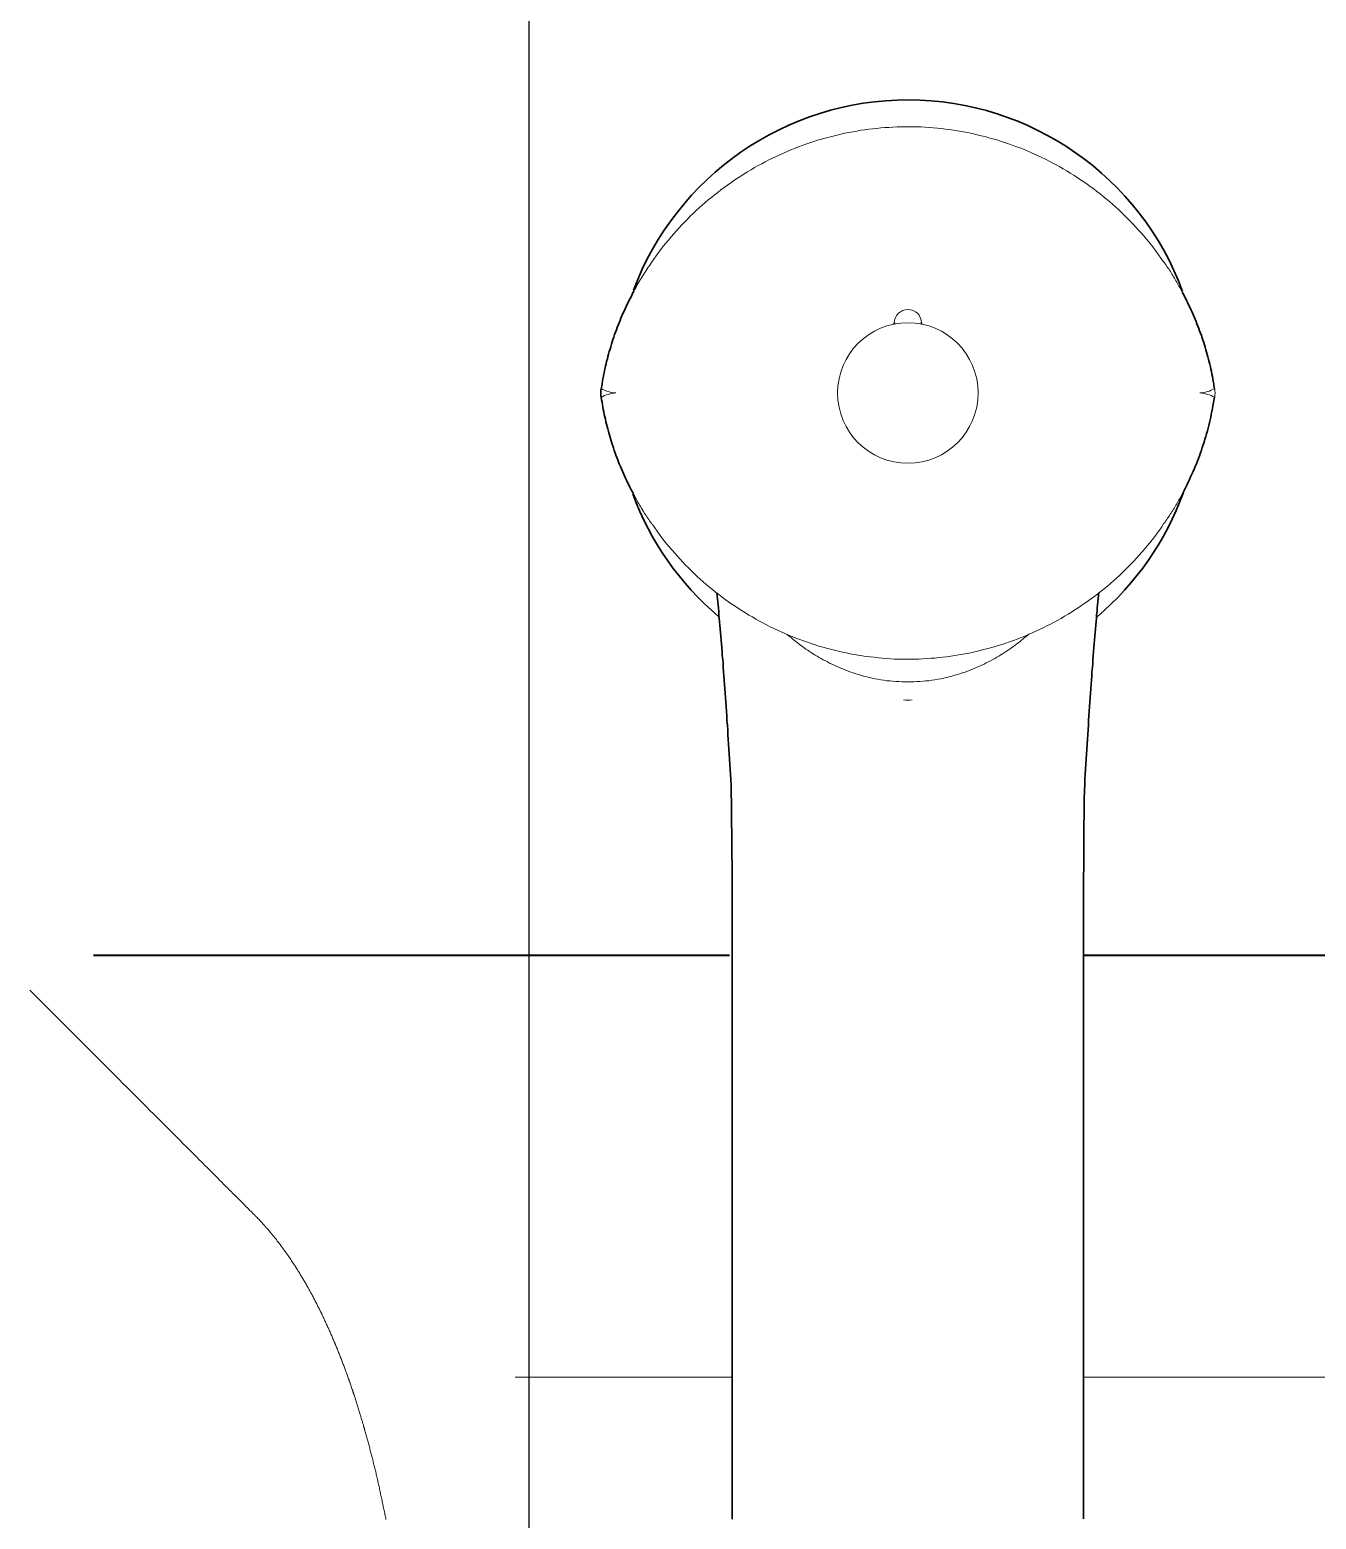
# Model space of a CAD drawing. Header units: millimetres. Extents: x 17 to 218440, y 21 to 53693.
# Drawn here: x 35585.2 to 35676.6, y 21228.5 to 21334.4 of the extents above; entities that cross this region are included whole.
import ezdxf

# ---------------------------------------------------------------- set-up
doc = ezdxf.new("R2010")
doc.units = ezdxf.units.MM
doc.header["$MEASUREMENT"] = 0
for name, color, linetype, lineweight in [('BODY', 7, 'Continuous', 40), ('BODY2', 7, 'Continuous', 15), ('FITTING', 7, 'Continuous', 13), ('FITTING2', 7, 'Continuous', 30)]:
    doc.layers.add(name, color=color, linetype=linetype, lineweight=lineweight)

# ---------------------------------------------------------------- blocks, each defined once
blk = doc.blocks.new('A$Cbe85e2cb')
at = {"layer": 'BODY'}
for points in [[(0.41, 0.2466), (0.41, 0.11685)], [(0.41, 0.09166), (0.41, 0.0464)]]:
    blk.add_lwpolyline(points, dxfattribs=at)
at = {"layer": 'BODY2'}
for points in [[(0.38, 0.22141), (0.38, 0.11684)], [(0.38, 0.09184), (0.38, 0.0764)], [(0.40754, 0.04186), (0.40698, 0.04242), (0.40642, 0.04298), (0.40587, 0.04353), (0.40559, 0.04381), (0.40531, 0.04409), (0.40504, 0.04436), (0.40476, 0.04464), (0.40448, 0.04492), (0.40421, 0.04519), (0.40393, 0.04547), (0.40365, 0.04575), (0.40338, 0.04602), (0.4031, 0.0463), (0.40282, 0.04658), (0.40255, 0.04685), (0.40227, 0.04713), (0.402, 0.0474), (0.40172, 0.04768), (0.40145, 0.04795), (0.40117, 0.04823), (0.4009, 0.0485), (0.40062, 0.04878), (0.40035, 0.04905), (0.40008, 0.04932), (0.3998, 0.0496), (0.39953, 0.04987), (0.39926, 0.05014), (0.39898, 0.05042), (0.39871, 0.05069), (0.39844, 0.05096), (0.39817, 0.05123), (0.39803, 0.05137), (0.3979, 0.0515), (0.39776, 0.05164), (0.39762, 0.05178), (0.39749, 0.05191), (0.39735, 0.05205), (0.39722, 0.05218), (0.39708, 0.05232), (0.39695, 0.05245), (0.39681, 0.05259), (0.39668, 0.05272), (0.39654, 0.05286), (0.39641, 0.05299), (0.39627, 0.05313), (0.39614, 0.05326), (0.39601, 0.05339), (0.39587, 0.05353), (0.39574, 0.05366), (0.3956, 0.0538), (0.39547, 0.05393), (0.39534, 0.05406), (0.3952, 0.0542), (0.39507, 0.05433), (0.39493, 0.05447), (0.3948, 0.0546), (0.39467, 0.05473), (0.39453, 0.05487), (0.3944, 0.055), (0.39427, 0.05513), (0.39414, 0.05526), (0.394, 0.0554), (0.39387, 0.05553), (0.39374, 0.05566), (0.3936, 0.0558), (0.39347, 0.05593), (0.39334, 0.05606), (0.39321, 0.05619), (0.39308, 0.05632), (0.39294, 0.05646), (0.39281, 0.05659), (0.39268, 0.05672), (0.39255, 0.05685), (0.39242, 0.05698), (0.39229, 0.05711), (0.39215, 0.05725), (0.39202, 0.05738), (0.39189, 0.05751), (0.39176, 0.05764), (0.39163, 0.05777), (0.3916, 0.0578), (0.39159, 0.05781), (0.39159, 0.05781), (0.39158, 0.05782), (0.39158, 0.05782), (0.39157, 0.05783), (0.39157, 0.05783), (0.39156, 0.05784), (0.39156, 0.05784), (0.39155, 0.05785), (0.39154, 0.05786), (0.39153, 0.05787), (0.39152, 0.05788), (0.39151, 0.05789), (0.3915, 0.0579), (0.39149, 0.05791), (0.39148, 0.05792), (0.39144, 0.05796), (0.39139, 0.05801), (0.39135, 0.05805), (0.3913, 0.05809), (0.39126, 0.05814), (0.39121, 0.05818), (0.39117, 0.05822), (0.39112, 0.05826), (0.39108, 0.05831), (0.39103, 0.05835), (0.39099, 0.05839), (0.39094, 0.05843), (0.39089, 0.05847), (0.39085, 0.05852), (0.3908, 0.05856), (0.39075, 0.0586), (0.39071, 0.05864), (0.39066, 0.05868), (0.39061, 0.05872), (0.39057, 0.05876), (0.39052, 0.05881), (0.39047, 0.05885), (0.39042, 0.05889), (0.39038, 0.05893), (0.39033, 0.05897), (0.39028, 0.05901), (0.39023, 0.05905), (0.39018, 0.05909), (0.39013, 0.05913), (0.39008, 0.05917), (0.39003, 0.05921), (0.38999, 0.05925), (0.38994, 0.05929), (0.38989, 0.05933), (0.38984, 0.05937), (0.38979, 0.05941), (0.38974, 0.05945), (0.38969, 0.05948), (0.38964, 0.05952), (0.38959, 0.05956), (0.38954, 0.0596), (0.38948, 0.05964), (0.38943, 0.05968), (0.38938, 0.05972), (0.38933, 0.05976), (0.38928, 0.05979), (0.38923, 0.05983), (0.38918, 0.05987), (0.38912, 0.05991), (0.38907, 0.05995), (0.38902, 0.05998), (0.38897, 0.06002), (0.38892, 0.06006), (0.38886, 0.0601), (0.38881, 0.06013), (0.38876, 0.06017), (0.3887, 0.06021), (0.38865, 0.06025), (0.3886, 0.06028), (0.38854, 0.06032), (0.38849, 0.06036), (0.38844, 0.06039), (0.38838, 0.06043), (0.38833, 0.06047), (0.38827, 0.0605), (0.38822, 0.06054), (0.38816, 0.06057), (0.38811, 0.06061), (0.38805, 0.06065), (0.388, 0.06068), (0.38794, 0.06072), (0.38789, 0.06075), (0.38783, 0.06079), (0.38778, 0.06083), (0.38772, 0.06086), (0.38766, 0.0609), (0.38761, 0.06093), (0.38755, 0.06097), (0.38749, 0.061), (0.38744, 0.06104), (0.38738, 0.06107), (0.38732, 0.06111), (0.38727, 0.06114), (0.38721, 0.06118), (0.38715, 0.06121), (0.38709, 0.06125), (0.38704, 0.06128), (0.38698, 0.06131), (0.38692, 0.06135), (0.38686, 0.06138), (0.3868, 0.06142), (0.38674, 0.06145), (0.38669, 0.06149), (0.38663, 0.06152), (0.38657, 0.06155), (0.38651, 0.06159), (0.38645, 0.06162), (0.38639, 0.06165), (0.38633, 0.06169), (0.38627, 0.06172), (0.38621, 0.06175), (0.38615, 0.06179), (0.38609, 0.06182), (0.38603, 0.06185), (0.38597, 0.06189), (0.38591, 0.06192), (0.38585, 0.06195), (0.38579, 0.06199), (0.38573, 0.06202), (0.38566, 0.06205), (0.3856, 0.06208), (0.38554, 0.06212), (0.38548, 0.06215), (0.38542, 0.06218), (0.38535, 0.06221), (0.38529, 0.06224), (0.38523, 0.06228), (0.38517, 0.06231), (0.3851, 0.06234), (0.38504, 0.06237), (0.38498, 0.0624), (0.38491, 0.06244), (0.38485, 0.06247), (0.38479, 0.0625), (0.38472, 0.06253), (0.38466, 0.06256), (0.3846, 0.06259), (0.38453, 0.06262), (0.38447, 0.06266), (0.3844, 0.06269), (0.38434, 0.06272), (0.38427, 0.06275), (0.38421, 0.06278), (0.38414, 0.06281), (0.38408, 0.06284), (0.38401, 0.06287), (0.38395, 0.0629), (0.38388, 0.06293), (0.38382, 0.06296), (0.38375, 0.06299), (0.38368, 0.06302), (0.38362, 0.06305), (0.38355, 0.06308), (0.38348, 0.06311), (0.38342, 0.06314), (0.38335, 0.06317), (0.38328, 0.0632), (0.38322, 0.06323), (0.38315, 0.06326), (0.38308, 0.06329), (0.38301, 0.06332), (0.38295, 0.06335), (0.38288, 0.06338), (0.38281, 0.06341), (0.38274, 0.06344), (0.38267, 0.06347), (0.3826, 0.0635), (0.38253, 0.06353), (0.38247, 0.06356), (0.3824, 0.06358), (0.38233, 0.06361), (0.38226, 0.06364), (0.38219, 0.06367), (0.38212, 0.0637), (0.38205, 0.06373), (0.38198, 0.06376), (0.38191, 0.06378), (0.38184, 0.06381), (0.38177, 0.06384), (0.3817, 0.06387), (0.38163, 0.0639), (0.38155, 0.06393), (0.38148, 0.06395), (0.38141, 0.06398), (0.38134, 0.06401), (0.38127, 0.06404), (0.3812, 0.06406), (0.38113, 0.06409), (0.38105, 0.06412), (0.38098, 0.06415), (0.38091, 0.06417), (0.38084, 0.0642), (0.38076, 0.06423), (0.38069, 0.06426), (0.38062, 0.06428), (0.38054, 0.06431), (0.38047, 0.06434), (0.3804, 0.06436), (0.38032, 0.06439), (0.38025, 0.06442), (0.38018, 0.06444), (0.3801, 0.06447), (0.38003, 0.0645), (0.37995, 0.06452), (0.37988, 0.06455), (0.37981, 0.06458), (0.37973, 0.0646), (0.37966, 0.06463), (0.37958, 0.06466), (0.3795, 0.06468), (0.37943, 0.06471), (0.37935, 0.06473), (0.37928, 0.06476), (0.3792, 0.06478), (0.37913, 0.06481), (0.37905, 0.06484), (0.37897, 0.06486), (0.3789, 0.06489), (0.37882, 0.06491), (0.37874, 0.06494), (0.37867, 0.06496), (0.37859, 0.06499), (0.37851, 0.06501), (0.37844, 0.06504), (0.37836, 0.06506), (0.37828, 0.06509), (0.3782, 0.06511), (0.37812, 0.06514), (0.37805, 0.06516), (0.37797, 0.06519), (0.37789, 0.06521), (0.37781, 0.06524), (0.37773, 0.06526), (0.37765, 0.06529), (0.37757, 0.06531), (0.3775, 0.06533), (0.37742, 0.06536), (0.37734, 0.06538), (0.37726, 0.06541), (0.37718, 0.06543), (0.3771, 0.06545), (0.37702, 0.06548), (0.37694, 0.0655), (0.37686, 0.06553), (0.37678, 0.06555), (0.3767, 0.06557), (0.37661, 0.0656), (0.37653, 0.06562), (0.37645, 0.06564), (0.37637, 0.06567), (0.37629, 0.06569), (0.37621, 0.06571), (0.37613, 0.06574), (0.37605, 0.06576), (0.37596, 0.06578), (0.37588, 0.0658), (0.3758, 0.06583), (0.37572, 0.06585), (0.37563, 0.06587), (0.37555, 0.06589), (0.37547, 0.06592), (0.37539, 0.06594), (0.3753, 0.06596), (0.37522, 0.06598), (0.37514, 0.06601), (0.37505, 0.06603), (0.37497, 0.06605), (0.37489, 0.06607), (0.3748, 0.06609), (0.37472, 0.06612), (0.37463, 0.06614), (0.37455, 0.06616), (0.37446, 0.06618), (0.37438, 0.0662), (0.37429, 0.06622), (0.37421, 0.06625), (0.37412, 0.06627), (0.37404, 0.06629), (0.37395, 0.06631), (0.37387, 0.06633), (0.37378, 0.06635), (0.3737, 0.06637), (0.37361, 0.06639), (0.37353, 0.06641), (0.37344, 0.06643), (0.37335, 0.06646), (0.37327, 0.06648), (0.37318, 0.0665), (0.37309, 0.06652), (0.37301, 0.06654), (0.37292, 0.06656), (0.37283, 0.06658), (0.37274, 0.0666), (0.37266, 0.06662), (0.37257, 0.06664), (0.37248, 0.06666), (0.37239, 0.06668), (0.37231, 0.0667), (0.37222, 0.06672), (0.37213, 0.06674), (0.37204, 0.06676), (0.37195, 0.06678), (0.37186, 0.0668), (0.37178, 0.06682), (0.37169, 0.06683), (0.3716, 0.06685), (0.37151, 0.06687), (0.37142, 0.06689), (0.37133, 0.06691), (0.37124, 0.06693), (0.37115, 0.06695), (0.37106, 0.06697), (0.37097, 0.06699), (0.37088, 0.06701), (0.37079, 0.06702), (0.3707, 0.06704), (0.37061, 0.06706), (0.37052, 0.06708), (0.37043, 0.0671), (0.37034, 0.06712), (0.37025, 0.06713), (0.37016, 0.06715), (0.37007, 0.06717), (0.36997, 0.06719), (0.36988, 0.06721)]]:
    blk.add_lwpolyline(points, dxfattribs=at)
at = {"layer": 'FITTING'}
for points in [[(0.44969, 0.12617, -0.077016), (0.45031, 0.12617)], [(0.44969, 0.12617, -0.107339), (0.45, 0.12511)], [(0.45, 0.12511, -0.108288), (0.45031, 0.12617)], [(0.455, 0.10531, -0.306425), (0.45491, 0.10539)], [(0.455, 0.10531, -0.314249), (0.45491, 0.10538)], [(0.455, 0.10531, -0.967314), (0.455, 0.10337)], [(0.455, 0.10531, -0.010924), (0.455, 0.10531)], [(0.42817, 0.10403, -0.077016), (0.42817, 0.10464)], [(0.45489, 0.10331, -0.360799), (0.45499, 0.10339)], [(0.4549, 0.10335, -0.366838), (0.455, 0.10342)], [(0.45491, 0.10329, -0.306425), (0.455, 0.10337)], [(0.45491, 0.10329, -0.314249), (0.455, 0.10337)], [(0.455, 0.10337, -0.010924), (0.455, 0.10337)], [(0.45, 0.08356, -0.108288), (0.44969, 0.08251)], [(0.45031, 0.08251, -0.107338), (0.45, 0.08356)]]:
    blk.add_lwpolyline(points, format="xyb", dxfattribs=at)
for points in [[(0.44073, 0.12257), (0.44082, 0.12264), (0.44091, 0.1227), (0.441, 0.12276), (0.44109, 0.12282), (0.44118, 0.12289), (0.44128, 0.12295), (0.44137, 0.12301), (0.44146, 0.12307), (0.44155, 0.12313), (0.44164, 0.12319), (0.44174, 0.12324), (0.44183, 0.1233), (0.44192, 0.12336), (0.44202, 0.12341), (0.44211, 0.12347), (0.44221, 0.12352), (0.4423, 0.12358), (0.4424, 0.12363), (0.44249, 0.12369), (0.44259, 0.12374), (0.44269, 0.12379), (0.44278, 0.12384), (0.44288, 0.12389)], [(0.45722, 0.12384), (0.45731, 0.12379), (0.45741, 0.12373), (0.45751, 0.12368), (0.4576, 0.12363), (0.4577, 0.12358), (0.45779, 0.12352), (0.45789, 0.12347), (0.45798, 0.12341), (0.45808, 0.12336), (0.45817, 0.1233), (0.45826, 0.12325), (0.45836, 0.12319), (0.45845, 0.12313), (0.45854, 0.12308), (0.45864, 0.12302), (0.45873, 0.12296), (0.45882, 0.1229), (0.45891, 0.12284), (0.459, 0.12277), (0.45909, 0.12271), (0.45918, 0.12265), (0.45927, 0.12258), (0.45935, 0.12252)], [(0.44073, 0.12256), (0.44049, 0.12241), (0.44025, 0.12225), (0.44002, 0.12208), (0.43979, 0.12191), (0.43956, 0.12173), (0.43934, 0.12155), (0.43912, 0.12137), (0.4389, 0.12118), (0.43868, 0.12099), (0.43847, 0.1208), (0.43826, 0.12061), (0.43804, 0.12041), (0.43784, 0.12022), (0.43763, 0.12002), (0.43743, 0.11981), (0.43723, 0.11961), (0.43703, 0.1194), (0.43684, 0.11919), (0.43665, 0.11897), (0.43646, 0.11876), (0.43627, 0.11854), (0.43609, 0.11832), (0.43591, 0.11809), (0.43573, 0.11787), (0.43555, 0.11764), (0.43538, 0.11741), (0.43521, 0.11717), (0.43505, 0.11694), (0.43489, 0.1167), (0.43473, 0.11646), (0.43457, 0.11622), (0.43442, 0.11598), (0.43427, 0.11574), (0.43412, 0.11549), (0.43397, 0.11524), (0.43383, 0.11499), (0.4337, 0.11474), (0.43356, 0.11448), (0.43343, 0.11423), (0.4333, 0.11397), (0.43318, 0.11371), (0.43306, 0.11345), (0.43294, 0.11319), (0.43282, 0.11292), (0.43271, 0.11266), (0.43261, 0.11239), (0.4325, 0.11212), (0.4324, 0.11185), (0.4323, 0.11158), (0.43221, 0.11131), (0.43212, 0.11104), (0.43203, 0.11076), (0.43195, 0.11049), (0.43187, 0.11021), (0.4318, 0.10993), (0.43173, 0.10966), (0.43166, 0.10938), (0.43159, 0.1091), (0.43153, 0.10882), (0.43147, 0.10853), (0.43142, 0.10825), (0.43137, 0.10797), (0.43132, 0.10768), (0.43128, 0.1074), (0.43124, 0.10711), (0.43121, 0.10683), (0.43118, 0.10654), (0.43115, 0.10626), (0.43113, 0.10597), (0.43111, 0.10568), (0.43109, 0.1054), (0.43108, 0.10511), (0.43107, 0.10482), (0.43106, 0.10453), (0.43106, 0.10425), (0.43107, 0.10396), (0.43107, 0.10367), (0.43108, 0.10338), (0.4311, 0.1031), (0.43112, 0.10281), (0.43114, 0.10252), (0.43117, 0.10223), (0.4312, 0.10195), (0.43123, 0.10166), (0.43127, 0.10138), (0.43131, 0.10109), (0.43135, 0.10081), (0.4314, 0.10053), (0.43145, 0.10024), (0.43151, 0.09996), (0.43157, 0.09968), (0.43163, 0.0994), (0.4317, 0.09912), (0.43177, 0.09884), (0.43185, 0.09856), (0.43192, 0.09829), (0.432, 0.09801), (0.43209, 0.09774), (0.43218, 0.09746), (0.43227, 0.09719), (0.43237, 0.09692), (0.43247, 0.09665), (0.43257, 0.09638), (0.43267, 0.09611), (0.43278, 0.09585), (0.4329, 0.09558), (0.43301, 0.09532), (0.43313, 0.09506), (0.43326, 0.0948), (0.43338, 0.09454), (0.43351, 0.09428), (0.43365, 0.09403), (0.43378, 0.09378), (0.43392, 0.09353), (0.43407, 0.09328), (0.43421, 0.09303), (0.43436, 0.09278), (0.43451, 0.09254), (0.43467, 0.0923), (0.43483, 0.09206), (0.43499, 0.09182), (0.43515, 0.09158), (0.43532, 0.09135), (0.43549, 0.09112), (0.43567, 0.09089), (0.43584, 0.09066), (0.43602, 0.09044), (0.4362, 0.09022), (0.43639, 0.09), (0.43658, 0.08978), (0.43677, 0.08957), (0.43696, 0.08935), (0.43716, 0.08914), (0.43736, 0.08894), (0.43756, 0.08873), (0.43776, 0.08853), (0.43797, 0.08833), (0.43818, 0.08814), (0.43839, 0.08794), (0.4386, 0.08775), (0.43882, 0.08756), (0.43904, 0.08737), (0.43926, 0.08719), (0.43948, 0.08701), (0.43971, 0.08683), (0.43994, 0.08666), (0.44017, 0.0865), (0.44041, 0.08633), (0.44065, 0.08617)], [(0.45927, 0.08611), (0.45951, 0.08627), (0.45975, 0.08643), (0.45998, 0.08659), (0.46021, 0.08677), (0.46044, 0.08694), (0.46066, 0.08712), (0.46088, 0.08731), (0.4611, 0.08749), (0.46132, 0.08768), (0.46153, 0.08787), (0.46174, 0.08807), (0.46196, 0.08826), (0.46216, 0.08846), (0.46237, 0.08866), (0.46257, 0.08886), (0.46277, 0.08907), (0.46297, 0.08928), (0.46316, 0.08949), (0.46335, 0.0897), (0.46354, 0.08992), (0.46373, 0.09014), (0.46391, 0.09036), (0.46409, 0.09058), (0.46427, 0.09081), (0.46445, 0.09104), (0.46462, 0.09127), (0.46479, 0.0915), (0.46495, 0.09174), (0.46511, 0.09197), (0.46527, 0.09221), (0.46543, 0.09245), (0.46558, 0.0927), (0.46573, 0.09294), (0.46588, 0.09319), (0.46603, 0.09344), (0.46617, 0.09369), (0.4663, 0.09394), (0.46644, 0.09419), (0.46657, 0.09445), (0.4667, 0.09471), (0.46682, 0.09496), (0.46694, 0.09523), (0.46706, 0.09549), (0.46718, 0.09575), (0.46729, 0.09602), (0.46739, 0.09628), (0.4675, 0.09655), (0.4676, 0.09682), (0.4677, 0.09709), (0.46779, 0.09736), (0.46788, 0.09764), (0.46797, 0.09791), (0.46805, 0.09819), (0.46813, 0.09846), (0.4682, 0.09874), (0.46827, 0.09902), (0.46834, 0.0993), (0.46841, 0.09958), (0.46847, 0.09986), (0.46853, 0.10014), (0.46858, 0.10042), (0.46863, 0.10071), (0.46868, 0.10099), (0.46872, 0.10128), (0.46876, 0.10156), (0.46879, 0.10185), (0.46882, 0.10213), (0.46885, 0.10242), (0.46887, 0.10271), (0.46889, 0.10299), (0.46891, 0.10328), (0.46892, 0.10357), (0.46893, 0.10385), (0.46894, 0.10414), (0.46894, 0.10443), (0.46893, 0.10472), (0.46893, 0.10501), (0.46892, 0.10529), (0.4689, 0.10558), (0.46888, 0.10587), (0.46886, 0.10615), (0.46883, 0.10644), (0.4688, 0.10673), (0.46877, 0.10701), (0.46873, 0.1073), (0.46869, 0.10758), (0.46865, 0.10787), (0.4686, 0.10815), (0.46855, 0.10843), (0.46849, 0.10871), (0.46843, 0.109), (0.46837, 0.10928), (0.4683, 0.10956), (0.46823, 0.10984), (0.46815, 0.11011), (0.46808, 0.11039), (0.468, 0.11067), (0.46791, 0.11094), (0.46782, 0.11121), (0.46773, 0.11149), (0.46763, 0.11176), (0.46753, 0.11203), (0.46743, 0.1123), (0.46733, 0.11256), (0.46722, 0.11283), (0.4671, 0.11309), (0.46699, 0.11336), (0.46687, 0.11362), (0.46674, 0.11388), (0.46662, 0.11413), (0.46649, 0.11439), (0.46635, 0.11465), (0.46622, 0.1149), (0.46608, 0.11515), (0.46593, 0.1154), (0.46579, 0.11565), (0.46564, 0.11589), (0.46549, 0.11614), (0.46533, 0.11638), (0.46517, 0.11662), (0.46501, 0.11686), (0.46485, 0.11709), (0.46468, 0.11732), (0.46451, 0.11756), (0.46433, 0.11778), (0.46416, 0.11801), (0.46398, 0.11824), (0.4638, 0.11846), (0.46361, 0.11868), (0.46342, 0.11889), (0.46323, 0.11911), (0.46304, 0.11932), (0.46284, 0.11953), (0.46264, 0.11974), (0.46244, 0.11994), (0.46224, 0.12014), (0.46203, 0.12034), (0.46182, 0.12054), (0.46161, 0.12073), (0.4614, 0.12093), (0.46118, 0.12112), (0.46096, 0.1213), (0.46074, 0.12149), (0.46052, 0.12167), (0.46029, 0.12184), (0.46006, 0.12201), (0.45983, 0.12218), (0.45959, 0.12234), (0.45935, 0.1225)], [(0.43287, 0.11298), (0.43278, 0.11287), (0.43269, 0.11276), (0.4326, 0.11265), (0.43251, 0.11254), (0.43242, 0.11243), (0.43233, 0.11232), (0.43224, 0.11221), (0.43216, 0.11209), (0.43207, 0.11197), (0.43198, 0.11185), (0.43189, 0.11173), (0.4318, 0.11161), (0.43172, 0.11148), (0.43163, 0.11135), (0.43154, 0.11122), (0.43146, 0.11108), (0.43137, 0.11095), (0.43129, 0.11081), (0.4312, 0.11067), (0.43112, 0.11052), (0.43104, 0.11038), (0.43096, 0.11023), (0.43088, 0.11007), (0.4308, 0.10992), (0.43072, 0.10976), (0.43064, 0.10961), (0.43057, 0.10944), (0.4305, 0.10928), (0.43042, 0.10911), (0.43035, 0.10894), (0.43028, 0.10877), (0.43022, 0.10859), (0.43015, 0.10841), (0.43009, 0.10823), (0.43003, 0.10804), (0.42997, 0.10786), (0.42992, 0.10767), (0.42986, 0.10747), (0.42981, 0.10728), (0.42977, 0.10708), (0.42972, 0.10688), (0.42968, 0.10668), (0.42964, 0.10647), (0.4296, 0.10626), (0.42957, 0.10605), (0.42954, 0.10584), (0.42952, 0.10563), (0.4295, 0.10542), (0.42948, 0.1052), (0.42947, 0.10499), (0.42946, 0.10477), (0.42946, 0.10455), (0.42945, 0.10434)], [(0.45491, 0.10538), (0.45489, 0.10536)], [(0.45489, 0.10536), (0.4549, 0.10532)], [(0.45491, 0.10539), (0.45491, 0.10538)], [(0.45499, 0.10529), (0.455, 0.10531)], [(0.455, 0.10525), (0.45499, 0.10529)], [(0.455, 0.10531), (0.455, 0.10531)], [(0.455, 0.10531), (0.455, 0.10531)], [(0.455, 0.10525), (0.455, 0.10531)], [(0.43285, 0.09572), (0.43276, 0.09583), (0.43267, 0.09594), (0.43258, 0.09605), (0.43249, 0.09616), (0.4324, 0.09627), (0.43232, 0.09638), (0.43223, 0.09649), (0.43214, 0.09661), (0.43205, 0.09672), (0.43196, 0.09684), (0.43188, 0.09697), (0.43179, 0.09709), (0.4317, 0.09722), (0.43162, 0.09735), (0.43153, 0.09748), (0.43144, 0.09761), (0.43136, 0.09775), (0.43128, 0.09789), (0.43119, 0.09803), (0.43111, 0.09817), (0.43103, 0.09832), (0.43095, 0.09847), (0.43087, 0.09862), (0.43079, 0.09877), (0.43071, 0.09893), (0.43064, 0.09909), (0.43056, 0.09925), (0.43049, 0.09941), (0.43042, 0.09958), (0.43035, 0.09975), (0.43028, 0.09992), (0.43021, 0.1001), (0.43015, 0.10028), (0.43009, 0.10046), (0.43003, 0.10064), (0.42997, 0.10083), (0.42991, 0.10102), (0.42986, 0.10121), (0.42981, 0.10141), (0.42976, 0.10161), (0.42972, 0.10181), (0.42968, 0.10201), (0.42964, 0.10221), (0.4296, 0.10242), (0.42957, 0.10263), (0.42954, 0.10284), (0.42952, 0.10305), (0.4295, 0.10326), (0.42948, 0.10348), (0.42947, 0.10369), (0.42946, 0.10391), (0.42946, 0.10412), (0.42945, 0.10434)], [(0.4549, 0.10335), (0.45489, 0.10331)], [(0.45489, 0.10331), (0.45491, 0.10329)], [(0.45491, 0.10329), (0.45491, 0.10329)], [(0.45499, 0.10339), (0.455, 0.10342)], [(0.455, 0.10337), (0.45499, 0.10339)], [(0.455, 0.10337), (0.455, 0.10342)], [(0.455, 0.10337), (0.455, 0.10337)], [(0.455, 0.10337), (0.455, 0.10337)], [(0.4428, 0.08482), (0.44271, 0.08488), (0.44261, 0.08493), (0.44251, 0.08498), (0.44242, 0.08504), (0.44232, 0.08509), (0.44222, 0.08514), (0.44213, 0.0852), (0.44203, 0.08525), (0.44194, 0.08531), (0.44184, 0.08537), (0.44175, 0.08542), (0.44165, 0.08548), (0.44156, 0.08554), (0.44146, 0.08559), (0.44137, 0.08565), (0.44128, 0.08571), (0.44119, 0.08577), (0.44109, 0.08584), (0.441, 0.0859), (0.44091, 0.08596), (0.44082, 0.08603), (0.44074, 0.08609), (0.44065, 0.08616)], [(0.45927, 0.0861), (0.45916, 0.08602), (0.45905, 0.08595), (0.45894, 0.08587), (0.45883, 0.0858), (0.45872, 0.08572), (0.4586, 0.08565), (0.45849, 0.08557), (0.45838, 0.0855), (0.45827, 0.08543), (0.45815, 0.08536), (0.45804, 0.08529), (0.45792, 0.08523), (0.45781, 0.08516), (0.45769, 0.08509), (0.45757, 0.08503), (0.45746, 0.08496), (0.45734, 0.0849)]]:
    blk.add_lwpolyline(points, dxfattribs=at)
blk.add_circle((0.45, 0.10434), 0.005, dxfattribs=at)
at = {"layer": 'FITTING2'}
for points in [[(0.44293, 0.12392), (0.44311, 0.12402), (0.4433, 0.12411), (0.44348, 0.1242), (0.44366, 0.12429), (0.44385, 0.12438), (0.44403, 0.12446), (0.44422, 0.12455), (0.44441, 0.12463), (0.44459, 0.12471), (0.44478, 0.12479), (0.44497, 0.12487), (0.44516, 0.12494), (0.44535, 0.12501), (0.44554, 0.12509), (0.44574, 0.12516), (0.44593, 0.12522), (0.44612, 0.12529), (0.44632, 0.12536), (0.44651, 0.12542), (0.44671, 0.12548), (0.4469, 0.12554), (0.4471, 0.12559), (0.4473, 0.12565), (0.44749, 0.1257), (0.44769, 0.12575), (0.44789, 0.1258), (0.44809, 0.12584), (0.44829, 0.12589), (0.44849, 0.12593), (0.44869, 0.12597), (0.44889, 0.12601), (0.44909, 0.12604), (0.44929, 0.12608), (0.44949, 0.12611), (0.4497, 0.12615)], [(0.4503, 0.12615), (0.45048, 0.12612), (0.45065, 0.1261), (0.45083, 0.12607), (0.451, 0.12604), (0.45118, 0.12601), (0.45135, 0.12597), (0.45153, 0.12594), (0.4517, 0.1259), (0.45187, 0.12586), (0.45205, 0.12582), (0.45222, 0.12578), (0.45239, 0.12573), (0.45256, 0.12569), (0.45273, 0.12564), (0.45291, 0.12559), (0.45308, 0.12554), (0.45325, 0.12549), (0.45342, 0.12544), (0.45358, 0.12539), (0.45375, 0.12533), (0.45392, 0.12528), (0.45409, 0.12522), (0.45426, 0.12516), (0.45442, 0.1251), (0.45459, 0.12504), (0.45476, 0.12497), (0.45492, 0.12491), (0.45509, 0.12484), (0.45525, 0.12478), (0.45541, 0.12471), (0.45558, 0.12464), (0.45574, 0.12457), (0.4559, 0.12449), (0.45606, 0.12442), (0.45622, 0.12434), (0.45638, 0.12427), (0.45654, 0.12419), (0.4567, 0.12411), (0.45686, 0.12403), (0.45702, 0.12395), (0.45717, 0.12386)], [(0.42178, 0.1169), (0.42214, 0.11692), (0.42251, 0.11694), (0.42288, 0.11696), (0.42324, 0.11698), (0.4236, 0.117), (0.42396, 0.11703), (0.42432, 0.11705), (0.42467, 0.11707), (0.42502, 0.11709), (0.42537, 0.11711), (0.42571, 0.11714), (0.42605, 0.11716), (0.42639, 0.11718), (0.42672, 0.1172), (0.42705, 0.11722), (0.42738, 0.11725), (0.4277, 0.11727), (0.42802, 0.11729), (0.42834, 0.11731), (0.42866, 0.11733), (0.42897, 0.11736), (0.42928, 0.11738), (0.42958, 0.1174), (0.42989, 0.11742), (0.43019, 0.11744), (0.43048, 0.11747), (0.43077, 0.11749), (0.43106, 0.11751), (0.43134, 0.11753), (0.43162, 0.11755), (0.4319, 0.11758), (0.43217, 0.1176), (0.43244, 0.11762), (0.43271, 0.11764), (0.43297, 0.11766), (0.43323, 0.11769), (0.43349, 0.11771), (0.43374, 0.11773), (0.43399, 0.11775), (0.43423, 0.11777), (0.43447, 0.1178), (0.4347, 0.11782), (0.43493, 0.11784), (0.43515, 0.11786), (0.43537, 0.11788), (0.43558, 0.1179), (0.4358, 0.11793)], [(0.42178, 0.1169), (0.42214, 0.11692), (0.42251, 0.11694), (0.42288, 0.11696), (0.42324, 0.11698), (0.4236, 0.117), (0.42396, 0.11703), (0.42432, 0.11705), (0.42467, 0.11707), (0.42502, 0.11709), (0.42537, 0.11711), (0.42571, 0.11714), (0.42605, 0.11716), (0.42639, 0.11718), (0.42672, 0.1172), (0.42705, 0.11722), (0.42738, 0.11725), (0.4277, 0.11727), (0.42802, 0.11729), (0.42834, 0.11731), (0.42866, 0.11733), (0.42897, 0.11736), (0.42928, 0.11738), (0.42958, 0.1174), (0.42989, 0.11742), (0.43019, 0.11744), (0.43048, 0.11747), (0.43077, 0.11749), (0.43106, 0.11751), (0.43134, 0.11753), (0.43162, 0.11755), (0.4319, 0.11758), (0.43217, 0.1176), (0.43244, 0.11762), (0.43271, 0.11764), (0.43297, 0.11766), (0.43323, 0.11769), (0.43349, 0.11771), (0.43374, 0.11773), (0.43399, 0.11775), (0.43423, 0.11777), (0.43447, 0.1178), (0.4347, 0.11782), (0.43493, 0.11784), (0.43515, 0.11786), (0.43537, 0.11788), (0.43558, 0.1179), (0.4358, 0.11793)], [(0.36992, 0.11684), (0.37018, 0.11684), (0.37045, 0.11684), (0.37072, 0.11684), (0.37099, 0.11684), (0.37126, 0.11684), (0.37153, 0.11684), (0.37181, 0.11684), (0.37208, 0.11684), (0.37236, 0.11684), (0.37264, 0.11684), (0.37293, 0.11684), (0.37321, 0.11684), (0.3735, 0.11684), (0.37379, 0.11684), (0.37408, 0.11684), (0.37437, 0.11684), (0.37466, 0.11684), (0.37495, 0.11684), (0.37525, 0.11684), (0.37555, 0.11684), (0.37584, 0.11684), (0.37614, 0.11684), (0.37644, 0.11684), (0.37675, 0.11684), (0.37705, 0.11684), (0.37735, 0.11684), (0.37766, 0.11684), (0.37797, 0.11684), (0.37828, 0.11684), (0.37859, 0.11684), (0.3789, 0.11684), (0.37921, 0.11684), (0.37952, 0.11684), (0.37984, 0.11684), (0.38015, 0.11684), (0.38047, 0.11684), (0.38079, 0.11684), (0.38111, 0.11684), (0.38143, 0.11684), (0.38175, 0.11684), (0.38207, 0.11684), (0.38239, 0.11684), (0.38272, 0.11684), (0.38304, 0.11684), (0.38337, 0.11684), (0.38369, 0.11684), (0.38402, 0.11684), (0.38435, 0.11684), (0.38468, 0.11684), (0.38501, 0.11684), (0.38534, 0.11684), (0.38567, 0.11684), (0.386, 0.11684), (0.38634, 0.11684), (0.38667, 0.11684), (0.38701, 0.11684), (0.38734, 0.11684), (0.38768, 0.11684), (0.38801, 0.11684), (0.38835, 0.11684), (0.38869, 0.11684), (0.38903, 0.11684), (0.38937, 0.11684), (0.38971, 0.11684), (0.39005, 0.11684), (0.39039, 0.11684), (0.39073, 0.11684), (0.39107, 0.11684), (0.39141, 0.11684), (0.39175, 0.11684), (0.3921, 0.11684), (0.39244, 0.11684), (0.39278, 0.11684), (0.39313, 0.11684), (0.39347, 0.11684), (0.39381, 0.11684), (0.39416, 0.11684), (0.3945, 0.11684), (0.39485, 0.11684), (0.39519, 0.11684), (0.39554, 0.11684), (0.39588, 0.11684), (0.39623, 0.11684), (0.39658, 0.11684), (0.39692, 0.11684), (0.39727, 0.11684), (0.39761, 0.11684), (0.39796, 0.11684), (0.39831, 0.11684), (0.39865, 0.11684), (0.399, 0.11684), (0.39934, 0.11684), (0.39969, 0.11684), (0.40004, 0.11684), (0.40038, 0.11684), (0.40073, 0.11684), (0.40107, 0.11684), (0.40142, 0.11684), (0.40176, 0.11684), (0.40211, 0.11684), (0.40245, 0.11684), (0.4028, 0.11684), (0.40314, 0.11684), (0.40348, 0.11684), (0.40383, 0.11683), (0.40417, 0.11683), (0.40451, 0.11683), (0.40485, 0.11683), (0.4052, 0.11683), (0.40554, 0.11683), (0.40588, 0.11683), (0.40622, 0.11683), (0.40656, 0.11683), (0.4069, 0.11683), (0.40724, 0.11683), (0.40757, 0.11683), (0.40791, 0.11683), (0.40825, 0.11683), (0.40859, 0.11683), (0.40892, 0.11683), (0.40926, 0.11683), (0.40959, 0.11683), (0.40992, 0.11683), (0.41026, 0.11683), (0.41059, 0.11683), (0.41092, 0.11683), (0.41125, 0.11683), (0.41158, 0.11683), (0.41191, 0.11683), (0.41224, 0.11683), (0.41256, 0.11683), (0.41289, 0.11683), (0.41321, 0.11683), (0.41354, 0.11683), (0.41386, 0.11683), (0.41418, 0.11684), (0.4145, 0.11684), (0.41482, 0.11684), (0.41514, 0.11684), (0.41546, 0.11684), (0.41578, 0.11684), (0.41609, 0.11685), (0.41641, 0.11685), (0.41672, 0.11685), (0.41703, 0.11685), (0.41734, 0.11686), (0.41765, 0.11686), (0.41796, 0.11686), (0.41827, 0.11686), (0.41858, 0.11687), (0.41888, 0.11687), (0.41918, 0.11687), (0.41949, 0.11687), (0.41979, 0.11688), (0.42008, 0.11688), (0.42038, 0.11688), (0.42068, 0.11689), (0.42097, 0.11689), (0.42127, 0.11689), (0.42156, 0.1169), (0.42185, 0.1169)], [(0.36992, 0.11684), (0.37018, 0.11684), (0.37045, 0.11684), (0.37072, 0.11684), (0.37099, 0.11684), (0.37126, 0.11684), (0.37153, 0.11684), (0.37181, 0.11684), (0.37208, 0.11684), (0.37236, 0.11684), (0.37264, 0.11684), (0.37293, 0.11684), (0.37321, 0.11684), (0.3735, 0.11684), (0.37379, 0.11684), (0.37408, 0.11684), (0.37437, 0.11684), (0.37466, 0.11684), (0.37495, 0.11684), (0.37525, 0.11684), (0.37555, 0.11684), (0.37584, 0.11684), (0.37614, 0.11684), (0.37644, 0.11684), (0.37675, 0.11684), (0.37705, 0.11684), (0.37735, 0.11684), (0.37766, 0.11684), (0.37797, 0.11684), (0.37828, 0.11684), (0.37859, 0.11684), (0.3789, 0.11684), (0.37921, 0.11684), (0.37952, 0.11684), (0.37984, 0.11684), (0.38015, 0.11684), (0.38047, 0.11684), (0.38079, 0.11684), (0.38111, 0.11684), (0.38143, 0.11684), (0.38175, 0.11684), (0.38207, 0.11684), (0.38239, 0.11684), (0.38272, 0.11684), (0.38304, 0.11684), (0.38337, 0.11684), (0.38369, 0.11684), (0.38402, 0.11684), (0.38435, 0.11684), (0.38468, 0.11684), (0.38501, 0.11684), (0.38534, 0.11684), (0.38567, 0.11684), (0.386, 0.11684), (0.38634, 0.11684), (0.38667, 0.11684), (0.38701, 0.11684), (0.38734, 0.11684), (0.38768, 0.11684), (0.38801, 0.11684), (0.38835, 0.11684), (0.38869, 0.11684), (0.38903, 0.11684), (0.38937, 0.11684), (0.38971, 0.11684), (0.39005, 0.11684), (0.39039, 0.11684), (0.39073, 0.11684), (0.39107, 0.11684), (0.39141, 0.11684), (0.39175, 0.11684), (0.3921, 0.11684), (0.39244, 0.11684), (0.39278, 0.11684), (0.39313, 0.11684), (0.39347, 0.11684), (0.39381, 0.11684), (0.39416, 0.11684), (0.3945, 0.11684), (0.39485, 0.11684), (0.39519, 0.11684), (0.39554, 0.11684), (0.39588, 0.11684), (0.39623, 0.11684), (0.39658, 0.11684), (0.39692, 0.11684), (0.39727, 0.11684), (0.39761, 0.11684), (0.39796, 0.11684), (0.39831, 0.11684), (0.39865, 0.11684), (0.399, 0.11684), (0.39934, 0.11684), (0.39969, 0.11684), (0.40004, 0.11684), (0.40038, 0.11684), (0.40073, 0.11684), (0.40107, 0.11684), (0.40142, 0.11684), (0.40176, 0.11684), (0.40211, 0.11684), (0.40245, 0.11684), (0.4028, 0.11684), (0.40314, 0.11684), (0.40348, 0.11684), (0.40383, 0.11683), (0.40417, 0.11683), (0.40451, 0.11683), (0.40485, 0.11683), (0.4052, 0.11683), (0.40554, 0.11683), (0.40588, 0.11683), (0.40622, 0.11683), (0.40656, 0.11683), (0.4069, 0.11683), (0.40724, 0.11683), (0.40757, 0.11683), (0.40791, 0.11683), (0.40825, 0.11683), (0.40859, 0.11683), (0.40892, 0.11683), (0.40926, 0.11683), (0.40959, 0.11683), (0.40992, 0.11683), (0.41026, 0.11683), (0.41059, 0.11683), (0.41092, 0.11683), (0.41125, 0.11683), (0.41158, 0.11683), (0.41191, 0.11683), (0.41224, 0.11683), (0.41256, 0.11683), (0.41289, 0.11683), (0.41321, 0.11683), (0.41354, 0.11683), (0.41386, 0.11683), (0.41418, 0.11684), (0.4145, 0.11684), (0.41482, 0.11684), (0.41514, 0.11684), (0.41546, 0.11684), (0.41578, 0.11684), (0.41609, 0.11685), (0.41641, 0.11685), (0.41672, 0.11685), (0.41703, 0.11685), (0.41734, 0.11686), (0.41765, 0.11686), (0.41796, 0.11686), (0.41827, 0.11686), (0.41858, 0.11687), (0.41888, 0.11687), (0.41918, 0.11687), (0.41949, 0.11687), (0.41979, 0.11688), (0.42008, 0.11688), (0.42038, 0.11688), (0.42068, 0.11689), (0.42097, 0.11689), (0.42127, 0.11689), (0.42156, 0.1169), (0.42185, 0.1169)], [(0.42185, 0.09178), (0.42159, 0.09178), (0.42133, 0.09178), (0.42106, 0.09179), (0.4208, 0.09179), (0.42053, 0.09179), (0.42026, 0.09179), (0.42, 0.0918), (0.41973, 0.0918), (0.41946, 0.0918), (0.41919, 0.0918), (0.41891, 0.09181), (0.41864, 0.09181), (0.41836, 0.09181), (0.41809, 0.09181), (0.41781, 0.09182), (0.41753, 0.09182), (0.41725, 0.09182), (0.41697, 0.09182), (0.41669, 0.09183), (0.41641, 0.09183), (0.41613, 0.09183), (0.41584, 0.09183), (0.41556, 0.09183), (0.41527, 0.09183), (0.41499, 0.09184), (0.4147, 0.09184), (0.41441, 0.09184), (0.41412, 0.09184), (0.41383, 0.09184), (0.41354, 0.09184), (0.41325, 0.09184), (0.41296, 0.09184), (0.41267, 0.09184), (0.41237, 0.09185), (0.41208, 0.09185), (0.41178, 0.09185), (0.41149, 0.09185), (0.41119, 0.09185), (0.41089, 0.09185), (0.41059, 0.09185), (0.4103, 0.09185), (0.41, 0.09185), (0.4097, 0.09185), (0.4094, 0.09185), (0.4091, 0.09185), (0.40879, 0.09185), (0.40849, 0.09185), (0.40819, 0.09185), (0.40789, 0.09185), (0.40758, 0.09185), (0.40728, 0.09185), (0.40697, 0.09185), (0.40667, 0.09185), (0.40636, 0.09184), (0.40606, 0.09184), (0.40575, 0.09184), (0.40544, 0.09184), (0.40514, 0.09184), (0.40483, 0.09184), (0.40452, 0.09184), (0.40421, 0.09184), (0.40391, 0.09184), (0.4036, 0.09184), (0.40329, 0.09184), (0.40298, 0.09184), (0.40267, 0.09184), (0.40236, 0.09184), (0.40205, 0.09184), (0.40174, 0.09184), (0.40143, 0.09184), (0.40112, 0.09184), (0.40081, 0.09184), (0.4005, 0.09184), (0.40019, 0.09184), (0.39988, 0.09184), (0.39956, 0.09184), (0.39925, 0.09183), (0.39894, 0.09183), (0.39863, 0.09183), (0.39832, 0.09183), (0.39801, 0.09183), (0.3977, 0.09183), (0.39739, 0.09183), (0.39707, 0.09183), (0.39676, 0.09183), (0.39645, 0.09183), (0.39614, 0.09183), (0.39583, 0.09183), (0.39552, 0.09183), (0.39521, 0.09183), (0.3949, 0.09183), (0.39459, 0.09183), (0.39428, 0.09183), (0.39397, 0.09183), (0.39366, 0.09183), (0.39335, 0.09183), (0.39304, 0.09183), (0.39273, 0.09184), (0.39242, 0.09184), (0.39211, 0.09184), (0.3918, 0.09184), (0.3915, 0.09184), (0.39119, 0.09184), (0.39088, 0.09184), (0.39057, 0.09184), (0.39027, 0.09184), (0.38996, 0.09184), (0.38966, 0.09184), (0.38935, 0.09184), (0.38905, 0.09184), (0.38874, 0.09184), (0.38844, 0.09184), (0.38813, 0.09184), (0.38783, 0.09184), (0.38753, 0.09184), (0.38723, 0.09184), (0.38692, 0.09184), (0.38662, 0.09184), (0.38632, 0.09184), (0.38602, 0.09184), (0.38572, 0.09184), (0.38543, 0.09184), (0.38513, 0.09184), (0.38483, 0.09184), (0.38453, 0.09184), (0.38424, 0.09184), (0.38394, 0.09184), (0.38365, 0.09184), (0.38335, 0.09184), (0.38306, 0.09184), (0.38277, 0.09184), (0.38248, 0.09184), (0.38219, 0.09184), (0.3819, 0.09184), (0.38161, 0.09184), (0.38132, 0.09184), (0.38103, 0.09184), (0.38075, 0.09184), (0.38046, 0.09184), (0.38017, 0.09184), (0.37989, 0.09184), (0.37961, 0.09184), (0.37933, 0.09184), (0.37904, 0.09184), (0.37876, 0.09184), (0.37848, 0.09184), (0.37821, 0.09184), (0.37793, 0.09184), (0.37765, 0.09184), (0.37738, 0.09184), (0.3771, 0.09184), (0.37683, 0.09184), (0.37656, 0.09184), (0.37629, 0.09184), (0.37602, 0.09184), (0.37575, 0.09184), (0.37548, 0.09184), (0.37521, 0.09184), (0.37495, 0.09184), (0.37468, 0.09184), (0.37442, 0.09184), (0.37416, 0.09184), (0.37389, 0.09184), (0.37363, 0.09184), (0.37338, 0.09184), (0.37312, 0.09184), (0.37286, 0.09184), (0.37261, 0.09184), (0.37236, 0.09184), (0.37211, 0.09184), (0.37186, 0.09184), (0.37161, 0.09184), (0.37137, 0.09184), (0.37112, 0.09184), (0.37088, 0.09184), (0.37063, 0.09184), (0.37039, 0.09184), (0.37015, 0.09184), (0.36991, 0.09184)], [(0.42185, 0.09178), (0.42159, 0.09178), (0.42133, 0.09178), (0.42106, 0.09179), (0.4208, 0.09179), (0.42053, 0.09179), (0.42026, 0.09179), (0.42, 0.0918), (0.41973, 0.0918), (0.41946, 0.0918), (0.41919, 0.0918), (0.41891, 0.09181), (0.41864, 0.09181), (0.41836, 0.09181), (0.41809, 0.09181), (0.41781, 0.09182), (0.41753, 0.09182), (0.41725, 0.09182), (0.41697, 0.09182), (0.41669, 0.09183), (0.41641, 0.09183), (0.41613, 0.09183), (0.41584, 0.09183), (0.41556, 0.09183), (0.41527, 0.09183), (0.41499, 0.09184), (0.4147, 0.09184), (0.41441, 0.09184), (0.41412, 0.09184), (0.41383, 0.09184), (0.41354, 0.09184), (0.41325, 0.09184), (0.41296, 0.09184), (0.41267, 0.09184), (0.41237, 0.09185), (0.41208, 0.09185), (0.41178, 0.09185), (0.41149, 0.09185), (0.41119, 0.09185), (0.41089, 0.09185), (0.41059, 0.09185), (0.4103, 0.09185), (0.41, 0.09185), (0.4097, 0.09185), (0.4094, 0.09185), (0.4091, 0.09185), (0.40879, 0.09185), (0.40849, 0.09185), (0.40819, 0.09185), (0.40789, 0.09185), (0.40758, 0.09185), (0.40728, 0.09185), (0.40697, 0.09185), (0.40667, 0.09185), (0.40636, 0.09184), (0.40606, 0.09184), (0.40575, 0.09184), (0.40544, 0.09184), (0.40514, 0.09184), (0.40483, 0.09184), (0.40452, 0.09184), (0.40421, 0.09184), (0.40391, 0.09184), (0.4036, 0.09184), (0.40329, 0.09184), (0.40298, 0.09184), (0.40267, 0.09184), (0.40236, 0.09184), (0.40205, 0.09184), (0.40174, 0.09184), (0.40143, 0.09184), (0.40112, 0.09184), (0.40081, 0.09184), (0.4005, 0.09184), (0.40019, 0.09184), (0.39988, 0.09184), (0.39956, 0.09184), (0.39925, 0.09183), (0.39894, 0.09183), (0.39863, 0.09183), (0.39832, 0.09183), (0.39801, 0.09183), (0.3977, 0.09183), (0.39739, 0.09183), (0.39707, 0.09183), (0.39676, 0.09183), (0.39645, 0.09183), (0.39614, 0.09183), (0.39583, 0.09183), (0.39552, 0.09183), (0.39521, 0.09183), (0.3949, 0.09183), (0.39459, 0.09183), (0.39428, 0.09183), (0.39397, 0.09183), (0.39366, 0.09183), (0.39335, 0.09183), (0.39304, 0.09183), (0.39273, 0.09184), (0.39242, 0.09184), (0.39211, 0.09184), (0.3918, 0.09184), (0.3915, 0.09184), (0.39119, 0.09184), (0.39088, 0.09184), (0.39057, 0.09184), (0.39027, 0.09184), (0.38996, 0.09184), (0.38966, 0.09184), (0.38935, 0.09184), (0.38905, 0.09184), (0.38874, 0.09184), (0.38844, 0.09184), (0.38813, 0.09184), (0.38783, 0.09184), (0.38753, 0.09184), (0.38723, 0.09184), (0.38692, 0.09184), (0.38662, 0.09184), (0.38632, 0.09184), (0.38602, 0.09184), (0.38572, 0.09184), (0.38543, 0.09184), (0.38513, 0.09184), (0.38483, 0.09184), (0.38453, 0.09184), (0.38424, 0.09184), (0.38394, 0.09184), (0.38365, 0.09184), (0.38335, 0.09184), (0.38306, 0.09184), (0.38277, 0.09184), (0.38248, 0.09184), (0.38219, 0.09184), (0.3819, 0.09184), (0.38161, 0.09184), (0.38132, 0.09184), (0.38103, 0.09184), (0.38075, 0.09184), (0.38046, 0.09184), (0.38017, 0.09184), (0.37989, 0.09184), (0.37961, 0.09184), (0.37933, 0.09184), (0.37904, 0.09184), (0.37876, 0.09184), (0.37848, 0.09184), (0.37821, 0.09184), (0.37793, 0.09184), (0.37765, 0.09184), (0.37738, 0.09184), (0.3771, 0.09184), (0.37683, 0.09184), (0.37656, 0.09184), (0.37629, 0.09184), (0.37602, 0.09184), (0.37575, 0.09184), (0.37548, 0.09184), (0.37521, 0.09184), (0.37495, 0.09184), (0.37468, 0.09184), (0.37442, 0.09184), (0.37416, 0.09184), (0.37389, 0.09184), (0.37363, 0.09184), (0.37338, 0.09184), (0.37312, 0.09184), (0.37286, 0.09184), (0.37261, 0.09184), (0.37236, 0.09184), (0.37211, 0.09184), (0.37186, 0.09184), (0.37161, 0.09184), (0.37137, 0.09184), (0.37112, 0.09184), (0.37088, 0.09184), (0.37063, 0.09184), (0.37039, 0.09184), (0.37015, 0.09184), (0.36991, 0.09184)], [(0.43579, 0.09075), (0.43557, 0.09077), (0.43536, 0.09079), (0.43514, 0.09082), (0.43492, 0.09084), (0.43469, 0.09086), (0.43446, 0.09088), (0.43422, 0.0909), (0.43398, 0.09092), (0.43373, 0.09095), (0.43348, 0.09097), (0.43322, 0.09099), (0.43296, 0.09101), (0.4327, 0.09103), (0.43243, 0.09106), (0.43216, 0.09108), (0.43189, 0.0911), (0.43161, 0.09112), (0.43133, 0.09114), (0.43105, 0.09117), (0.43076, 0.09119), (0.43047, 0.09121), (0.43018, 0.09123), (0.42988, 0.09125), (0.42958, 0.09128), (0.42927, 0.0913), (0.42896, 0.09132), (0.42865, 0.09134), (0.42834, 0.09136), (0.42802, 0.09139), (0.4277, 0.09141), (0.42737, 0.09143), (0.42705, 0.09145), (0.42671, 0.09147), (0.42638, 0.0915), (0.42604, 0.09152), (0.42571, 0.09154), (0.42536, 0.09156), (0.42502, 0.09158), (0.42467, 0.09161), (0.42431, 0.09163), (0.42396, 0.09165), (0.4236, 0.09167), (0.42324, 0.09169), (0.42287, 0.09171), (0.42251, 0.09174), (0.42214, 0.09176), (0.42178, 0.09178)], [(0.43579, 0.09075), (0.43557, 0.09077), (0.43536, 0.09079), (0.43514, 0.09082), (0.43492, 0.09084), (0.43469, 0.09086), (0.43446, 0.09088), (0.43422, 0.0909), (0.43398, 0.09092), (0.43373, 0.09095), (0.43348, 0.09097), (0.43322, 0.09099), (0.43296, 0.09101), (0.4327, 0.09103), (0.43243, 0.09106), (0.43216, 0.09108), (0.43189, 0.0911), (0.43161, 0.09112), (0.43133, 0.09114), (0.43105, 0.09117), (0.43076, 0.09119), (0.43047, 0.09121), (0.43018, 0.09123), (0.42988, 0.09125), (0.42958, 0.09128), (0.42927, 0.0913), (0.42896, 0.09132), (0.42865, 0.09134), (0.42834, 0.09136), (0.42802, 0.09139), (0.4277, 0.09141), (0.42737, 0.09143), (0.42705, 0.09145), (0.42671, 0.09147), (0.42638, 0.0915), (0.42604, 0.09152), (0.42571, 0.09154), (0.42536, 0.09156), (0.42502, 0.09158), (0.42467, 0.09161), (0.42431, 0.09163), (0.42396, 0.09165), (0.4236, 0.09167), (0.42324, 0.09169), (0.42287, 0.09171), (0.42251, 0.09174), (0.42214, 0.09176), (0.42178, 0.09178)], [(0.4497, 0.08253), (0.44952, 0.08255), (0.44935, 0.08258), (0.44917, 0.08261), (0.449, 0.08264), (0.44882, 0.08267), (0.44865, 0.0827), (0.44848, 0.08274), (0.4483, 0.08278), (0.44813, 0.08282), (0.44796, 0.08286), (0.44779, 0.0829), (0.44761, 0.08294), (0.44744, 0.08299), (0.44727, 0.08303), (0.4471, 0.08308), (0.44693, 0.08313), (0.44676, 0.08318), (0.44659, 0.08323), (0.44642, 0.08329), (0.44625, 0.08334), (0.44609, 0.0834), (0.44592, 0.08345), (0.44575, 0.08351), (0.44558, 0.08357), (0.44542, 0.08364), (0.44525, 0.0837), (0.44509, 0.08376), (0.44492, 0.08383), (0.44476, 0.0839), (0.4446, 0.08396), (0.44443, 0.08403), (0.44427, 0.0841), (0.44411, 0.08418), (0.44395, 0.08425), (0.44379, 0.08433), (0.44363, 0.0844), (0.44347, 0.08448), (0.44331, 0.08456), (0.44315, 0.08464), (0.443, 0.08472), (0.44284, 0.08481)], [(0.45728, 0.08487), (0.45712, 0.08478), (0.45696, 0.0847), (0.4568, 0.08462), (0.45664, 0.08453), (0.45648, 0.08446), (0.45631, 0.08438), (0.45615, 0.0843), (0.45599, 0.08422), (0.45582, 0.08415), (0.45566, 0.08407), (0.45549, 0.084), (0.45533, 0.08393), (0.45516, 0.08386), (0.45499, 0.0838), (0.45483, 0.08373), (0.45466, 0.08366), (0.45449, 0.0836), (0.45432, 0.08354), (0.45415, 0.08348), (0.45398, 0.08342), (0.45381, 0.08336), (0.45364, 0.0833), (0.45347, 0.08325), (0.45329, 0.0832), (0.45312, 0.08315), (0.45295, 0.0831), (0.45277, 0.08305), (0.4526, 0.083), (0.45242, 0.08296), (0.45225, 0.08291), (0.45207, 0.08287), (0.4519, 0.08283), (0.45172, 0.08279), (0.45154, 0.08275), (0.45137, 0.08272), (0.45119, 0.08268), (0.45101, 0.08265), (0.45084, 0.08262), (0.45066, 0.08259), (0.45048, 0.08256), (0.4503, 0.08253)]]:
    blk.add_lwpolyline(points, dxfattribs=at)
for points in [[(0.43409, 0.1178, -0.131299), (0.44292, 0.12394)], [(0.45722, 0.12389, -0.695101), (0.45731, 0.08482)], [(0.44282, 0.08477, -0.129854), (0.4341, 0.09087)], [(0.45, 0.08249, -0.038451), (0.44969, 0.08251)], [(0.45031, 0.08251, -0.038451), (0.45, 0.08249)]]:
    blk.add_lwpolyline(points, format="xyb", dxfattribs=at)

msp = doc.modelspace()

# ---------------------------------------------------------------- linework, layer by layer
msp.add_lwpolyline([(35620.65, 21367.19), (35620.65, 20857.53)])

# ---------------------------------------------------------------- block references
at = {"xscale": -999.337880212066, "yscale": 999.337880212066, "zscale": 999.337880212066, "rotation": 270}
msp.add_blockref('A$Cbe85e2cb', (35543.32, 20858.86), dxfattribs=at)

doc.saveas('drawing.dxf')
